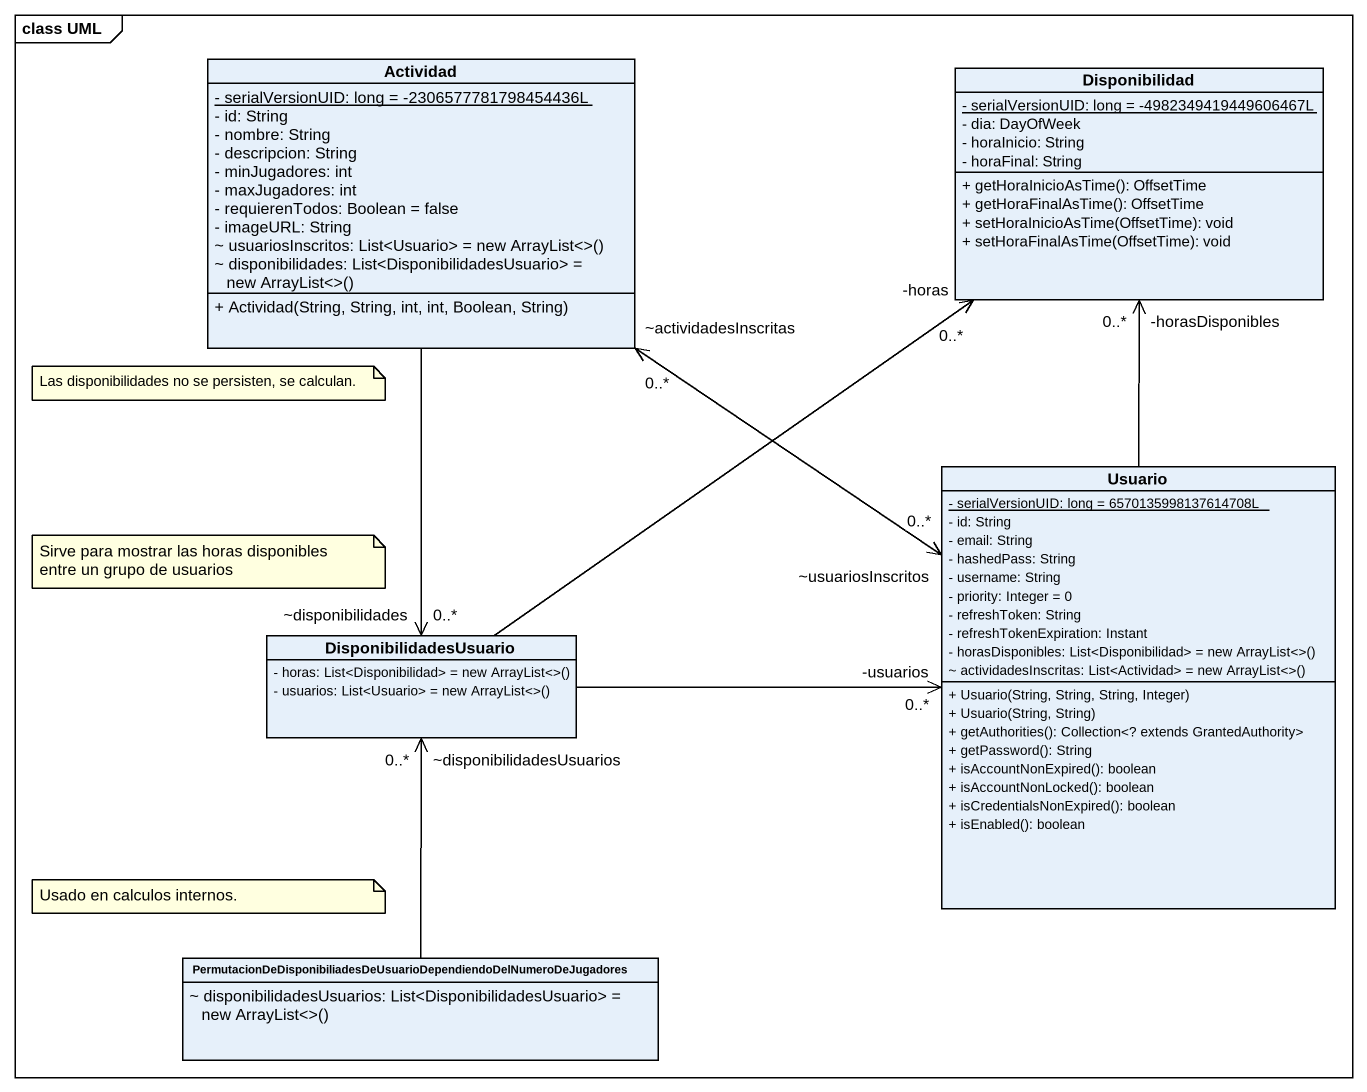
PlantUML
@startuml
mainframe class UML
hide circle
hide empty members
skinparam classAttributeIconSize 0
class Actividad {
  {static} - serialVersionUID: long = -2306577781798454436L
  - id: String
  - nombre: String
  - descripcion: String
  - minJugadores: int
  - maxJugadores: int
  - requierenTodos: Boolean = false
  - imageURL: String
  {field} ~ usuariosInscritos: List<Usuario> = new ArrayList<>()
  {field} ~ disponibilidades: List<DisponibilidadesUsuario> = new ArrayList<>()
  + Actividad(String, String, int, int, Boolean, String)
}
class Disponibilidad {
  {static} - serialVersionUID: long = -4982349419449606467L
  - dia: DayOfWeek
  - horaInicio: String
  - horaFinal: String
  + getHoraInicioAsTime(): OffsetTime
  + getHoraFinalAsTime(): OffsetTime
  + setHoraInicioAsTime(OffsetTime): void
  + setHoraFinalAsTime(OffsetTime): void
}
class Usuario {
  {static} - serialVersionUID: long = 6570135998137614708L
  - id: String
  - email: String
  - hashedPass: String
  - username: String
  - priority: Integer = 0
  - refreshToken: String
  - refreshTokenExpiration: Instant
  {field} - horasDisponibles: List<Disponibilidad> = new ArrayList<>()
  {field} ~ actividadesInscritas: List<Actividad> = new ArrayList<>()
  + Usuario(String, String, String, Integer)
  + Usuario(String, String)
  + getAuthorities(): Collection<? extends GrantedAuthority>
  + getPassword(): String
  + isAccountNonExpired(): boolean
  + isAccountNonLocked(): boolean
  + isCredentialsNonExpired(): boolean
  + isEnabled(): boolean
}
class DisponibilidadesUsuario {
  {field} - horas: List<Disponibilidad> = new ArrayList<>()
  {field} - usuarios: List<Usuario> = new ArrayList<>()
}
class "PermutacionDeDisponibiliadesDeUsuarioDependiendoDelNumeroDeJugadores" as PermutacionDeDisponibiliades {
  {field} ~ disponibilidadesUsuarios: List<DisponibilidadesUsuario> = new ArrayList<>()
}
Actividad --> "~usuariosInscritos\n0..*" Usuario
Actividad --> "~disponibilidades\n0..*" DisponibilidadesUsuario
Usuario -up-> "~actividadesInscritas\n0..*" Actividad
Usuario -up-> "-horasDisponibles\n0..*" Disponibilidad
DisponibilidadesUsuario -up-> "-horas\n0..*" Disponibilidad
DisponibilidadesUsuario -right-> "-usuarios\n0..*" Usuario
PermutacionDeDisponibiliades -up-> "~disponibilidadesUsuarios\n0..*" DisponibilidadesUsuario
note as N1
  Las disponibilidades no se persisten, se calculan.
end note
note as N2
  Sirve para mostrar las horas disponibles entre un grupo de usuarios
end note
note as N3
  Usado en calculos internos.
end note
@enduml
